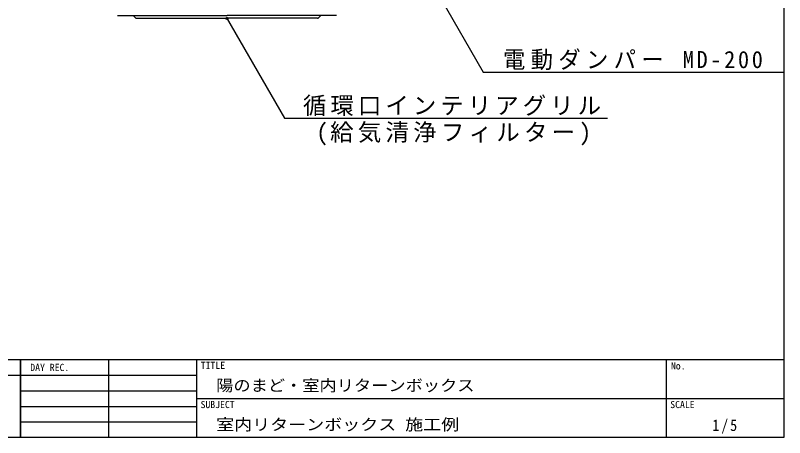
# Model space of a CAD drawing. Units: millimetres at full size, sheet at 1:5; details may follow other scales. Extents: x -2292 to 1828, y -1273 to 1617.
# Drawn here: x -1253 to -271, y -1273 to -733 of the extents above; entities that cross this region are included whole.
import ezdxf
from ezdxf.enums import TextEntityAlignment as Align

# ---------------------------------------------------------------- set-up
doc = ezdxf.new("R2010")
doc.units = ezdxf.units.MM
doc.header["$LTSCALE"] = 5
doc.header["$PDMODE"] = 32
doc.header["$PDSIZE"] = 2.5
doc.layers.add('0-0', color=4, linetype='Continuous')
doc.layers.add('F-0', color=2, linetype='Continuous')
doc.styles.add('ＭＳ ゴシック', font='')
doc.styles.get('ＭＳ ゴシック').set_extended_font_data('MS Gothic')

msp = doc.modelspace()

# ---------------------------------------------------------------- linework, layer by layer
at = {"layer": '0-0'}
for p, q in [((-736.642, -665.001), (-655.761, -805.091)), ((-655.761, -805.091), (-270.757, -805.091))]:
    msp.add_line(p, q, dxfattribs=at)
at = {"layer": '0-0', "color": 7}
for p, q in [((-1122.818, -732.656), (-1103.129, -732.656)), ((-1122.818, -732.656), (-983.065, -732.656)), ((-1100.201, -735.584), (-1103.129, -732.656)), ((-1100.201, -735.584), (-1103.129, -732.656)), ((-1098.486, -736.294), (-983.065, -736.294)), ((-1098.486, -736.294), (-983.065, -736.294)), ((-843.312, -732.656), (-983.065, -732.656)), ((-867.644, -736.294), (-983.065, -736.294)), ((-867.644, -736.294), (-983.065, -736.294)), ((-865.929, -735.584), (-863.001, -732.656)), ((-865.929, -735.584), (-863.001, -732.656)), ((-843.312, -732.656), (-863.001, -732.656))]:
    msp.add_line(p, q, dxfattribs=at)
at = {"layer": '0-0'}
msp.add_lwpolyline([(-983.936, -735.153), (-909.544, -864.003), (-496.855, -864.003)], dxfattribs=at)
at = {"layer": '0-0', "color": 7}
for centre, start, end in [((-1098.486, -733.868), 225, 270), ((-1098.486, -733.868), 225, 270), ((-867.644, -733.868), 270, 315), ((-867.644, -733.868), 270, 315)]:
    msp.add_arc(centre, 2.425, start, end, dxfattribs=at)
at = {"layer": '0-0', "color": 5}
msp.add_point((-983.065, -736.662), dxfattribs=at)
at = {"layer": 'F-0', "color": 5}
for p, q in [((-271.874, 132.338), (-271.874, -1272.662)), ((-2291.874, -1172.662), (-271.874, -1172.662)), ((-271.874, -1272.662), (-2291.874, -1272.662))]:
    msp.add_line(p, q, dxfattribs=at)
at = {"layer": 'F-0', "color": 7}
for p, q in [((-1246.874, -1172.662), (-1246.874, -1272.662)), ((-1134.374, -1172.662), (-1134.374, -1272.662))]:
    msp.add_line(p, q, dxfattribs=at)
at = {"layer": 'F-0'}
for p, q in [((-1246.874, -1272.662), (-1246.874, -1172.662)), ((-1021.874, -1172.662), (-1021.874, -1272.662)), ((-421.874, -1172.662), (-421.874, -1272.662)), ((-1461.874, -1192.662), (-1246.874, -1192.662)), ((-1246.874, -1192.662), (-1021.874, -1192.662)), ((-1246.874, -1212.662), (-1021.874, -1212.662)), ((-1021.874, -1222.662), (-271.874, -1222.662)), ((-1246.874, -1232.662), (-1021.874, -1232.662)), ((-1246.874, -1252.662), (-1021.874, -1252.662))]:
    msp.add_line(p, q, dxfattribs=at)

# ---------------------------------------------------------------- texts
at = {"layer": '0-0', "color": 7, "char_height": 21.99, "attachment_point": 7, "style": 'ＭＳ ゴシック'}
for s, insert in [('\\T1.24;\\W0.95;電動ダンパー\\~MD-200', (-630.467, -802.677)), ('\\T1.17;循環口インテリアグリル', (-886.062, -861.324)), ('\\T1.18;(給気清浄フィルター)', (-869.062, -898.903))]:
    msp.add_mtext(s, dxfattribs=dict(at, insert=insert))
at = {"layer": 'F-0', "color": 4, "style": 'ＭＳ ゴシック'}
for s, p in [('DAY REC.', (-1234.374, -1190.162)), ('TITLE', (-1016.613, -1187.558)), ('No.', (-415.988, -1188.243)), ('SUBJECT', (-1016.874, -1237.662)), ('SCALE', (-416.874, -1237.662))]:
    msp.add_text(s, height=9.164, dxfattribs=at).set_placement(p, align=Align.BOTTOM_LEFT)
at = {"layer": 'F-0', "color": 7, "style": 'ＭＳ ゴシック'}
for s, width, p in [('陽のまど・室内リターンボックス', 1.1, (-996.874, -1217.662)), ('室内リターンボックス 施工例', 1.15, (-996.874, -1267.662))]:
    msp.add_text(s, height=14.66, dxfattribs=dict(at, width=width)).set_placement(p, align=Align.BOTTOM_LEFT)
at = {"layer": 'F-0', "color": 7, "insert": (-363.124, -1267.662), "char_height": 14.66, "attachment_point": 7, "style": 'ＭＳ ゴシック'}
msp.add_mtext('\\T1.27;\\W0.9;1/5', dxfattribs=at)

doc.saveas('drawing.dxf')
